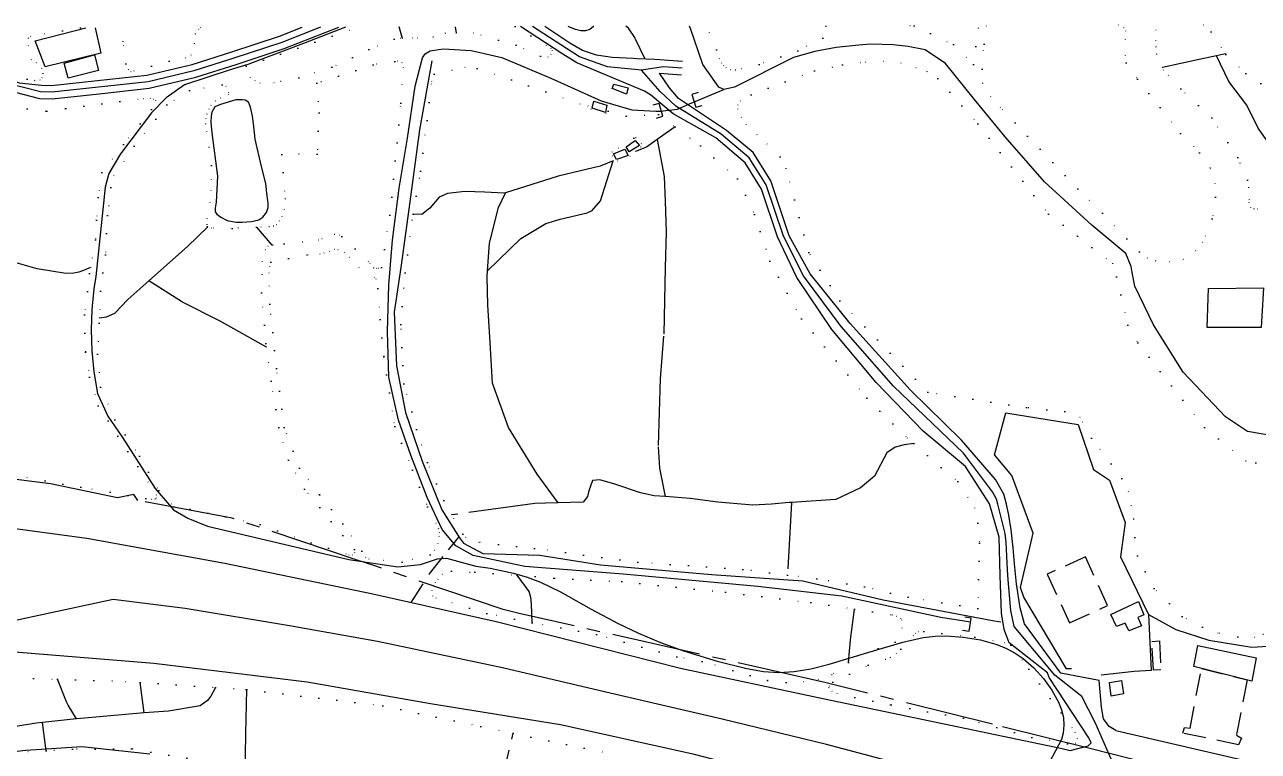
# Model space of a CAD drawing. Header units: millimetres. Extents: x 220021 to 223505, y 489325 to 491820.
# Drawn here: x 222733.4 to 223011.8, y 491654.8 to 491818.7 of the extents above; entities that cross this region are included whole.
import ezdxf

# ---------------------------------------------------------------- set-up
doc = ezdxf.new("R2010")
doc.units = ezdxf.units.MM
for name, pattern in [('15M2P5', [17.5, 15, -2.5]), ('20M3A3M3', [29, 20, -3, 3, -3]), ('50M10', [60, 50, -10]), ('5M2P5', [7.5, 5, -2.5]), ('AM4', [4, 0, -4])]:
    doc.linetypes.add(name, pattern=pattern)
for name, color, linetype in [('A0013110', 8, 'Continuous'), ('A0013112', 8, 'Continuous'), ('A0023119', 8, '5M2P5'), ('A0023210', 8, 'Continuous'), ('A0023212', 8, 'Continuous'), ('B0014111', 8, 'Continuous'), ('B0014112', 8, 'Continuous'), ('B0014116', 8, '5M2P5'), ('B0024120', 8, 'B0024120'), ('C0052215', 8, 'Continuous'), ('C0076116', 8, 'Continuous'), ('C0523121', 8, '50M10'), ('D0015112', 8, '15M2P5'), ('D0025111', 8, 'AM4'), ('E0022112', 8, 'Continuous'), ('E0052114', 8, 'Continuous'), ('F0017111', 8, 'Continuous'), ('G0018118', 8, '20M3A3M3')]:
    doc.layers.add(name, color=color, linetype=linetype)
doc.linetypes.add('B0024120', pattern='A,10,-1.75,[133,ltypeshp.shx,S=0.75,R=0,X=0,Y=0],-3.25', length=15)

msp = doc.modelspace()

# ---------------------------------------------------------------- linework, layer by layer
at = {"layer": 'A0013110'}
for points in [[(222693.53, 491817.864), (222697.039, 491816.04), (222705.238, 491811.138), (222708.22, 491809.699), (222714.576, 491807.536), (222721.701, 491806.18), (222729.505, 491803.923), (222736.732, 491802.067), (222739.571, 491801.957), (222750.192, 491803.099), (222761.517, 491804.349), (222771.991, 491806.844), (222781.091, 491809.733), (222791.93, 491813.299), (222804.297, 491818.169)], [(222699.804, 491817.881), (222706.662, 491813.782), (222709.36, 491812.481), (222715.344, 491810.444), (222722.399, 491809.1), (222732.175, 491805.592), (222737.168, 491805.053), (222739.469, 491804.963), (222749.868, 491806.081), (222761.003, 491807.311), (222771.189, 491809.736), (222780.169, 491812.587), (222790.91, 491816.121), (222796.053, 491818.147)], [(222973.357, 491655.993), (222974.014, 491656.672), (222973.518, 491657.805), (222964.537, 491671.424), (222964.179, 491672.491), (222955.516, 491679.25), (222954.418, 491682.28), (222953.811, 491685.903), (222953.542, 491694.412), (222953.324, 491703.054), (222951.081, 491710.572), (222945.719, 491719.005), (222936.164, 491727.02), (222925.544, 491737.984), (222915.542, 491749.921), (222907.603, 491761.664), (222903.304, 491770.868), (222899.683, 491781.585), (222895.99, 491787.546), (222889.337, 491793.194), (222879.722, 491798.603), (222874.641, 491802.863), (222873.285, 491803.697), (222857.99, 491810.108), (222854.829, 491812.032), (222845.296, 491818.282)], [(222881.856, 491810.376), (222875.619, 491810.817), (222871.624, 491811.008), (222870.701, 491811.067), (222865.994, 491811.334), (222862.435, 491811.818), (222859.25, 491812.852), (222856.431, 491814.568), (222850.744, 491818.297)], [(222979.592, 491659.484), (222978.125, 491660.396), (222976.84, 491662.078), (222976.359, 491664.749), (222975.884, 491670.729), (222967.209, 491672.411), (222959.005, 491683.514), (222958, 491687.131), (222957.166, 491692.573), (222956.756, 491697.05), (222956.414, 491700.654), (222956.015, 491704.733), (222955.494, 491708.044), (222954.975, 491710.515), (222954.32, 491712.821), (222952.449, 491716.109), (222944.782, 491724.996), (222933.295, 491736.284), (222919.679, 491751.282), (222910.608, 491762.468), (222905.941, 491771.088), (222901.776, 491783.491), (222897.817, 491789.848), (222891.767, 491794.83), (222880.963, 491802.031), (222878.935, 491804.467), (222876.685, 491807.734), (222881.644, 491807.384)]]:
    msp.add_lwpolyline(points, dxfattribs=at)
at = {"layer": 'A0013112'}
for points in [[(222484.38, 491701.772), (222490.636, 491701.587), (222527.909, 491706.63), (222556.193, 491709.858), (222576.179, 491711.191), (222609.749, 491712.396), (222644.175, 491712.333), (222672.811, 491710.996), (222694.265, 491709.147), (222720.581, 491706.489), (222747.435, 491702.897), (222778.556, 491697.246), (222811.972, 491690.313), (222839.811, 491684.097), (222881.407, 491673.527), (222912.453, 491666.883), (222967.502, 491655.391), (222969.337, 491654.978), (222973.357, 491655.993)], [(223036.167, 491614.096), (223020.31, 491617.815), (222946.252, 491635.969), (222914.288, 491645.12), (222911.343, 491646.521), (222905.07, 491648.745), (222884.566, 491654.018), (222854.306, 491660.759), (222825.001, 491665.46), (222797.113, 491670.36), (222762.566, 491674.55), (222732.121, 491677.05), (222704.854, 491678.445), (222666.686, 491678.477), (222620.062, 491675.7), (222583.013, 491671.976), (222554.251, 491667.503), (222520.687, 491660.832), (222488.397, 491654.012), (222424.413, 491637.61), (222364.366, 491622.12), (222361.254, 491621.43)], [(222979.592, 491659.484), (223029.829, 491647.784), (223031.283, 491644.199), (223033.136, 491642.116), (223035.592, 491640.474), (223049.095, 491635.194)]]:
    msp.add_lwpolyline(points, dxfattribs=at)
at = {"layer": 'A0023119'}
for points in [[(222873.391, 491810.924), (222871.206, 491815.578), (222869.664, 491817.919), (222869.06, 491818.348)], [(222820.642, 491688.377), (222824.787, 491694.809), (222829.011, 491700.224), (222831.402, 491703.118)]]:
    msp.add_lwpolyline(points, dxfattribs=at)
at = {"layer": 'A0023210'}
for points in [[(222800.175, 491818.158), (222791.42, 491814.71), (222780.63, 491811.16), (222771.59, 491808.29), (222761.26, 491805.83), (222750.03, 491804.59), (222739.52, 491803.46), (222736.95, 491803.56), (222729.9, 491805.37), (222722.05, 491807.64), (222714.96, 491808.99), (222708.79, 491811.09), (222705.95, 491812.46), (222697.77, 491817.35), (222696.765, 491817.873)], [(222881.75, 491808.88), (222877.538, 491809.178), (222872.578, 491808.455), (222864.929, 491809.19), (222858.62, 491811.48), (222855.63, 491813.3), (222848.02, 491818.29)], [(222984.987, 491638.383), (222974.939, 491661.277), (222971.917, 491667.136), (222965.873, 491671.918), (222956.712, 491682.897), (222955.906, 491686.517), (222955.354, 491693.492), (222955.149, 491695.731), (222954.869, 491701.854), (222954.669, 491703.893), (222953.288, 491709.308), (222953.028, 491710.544), (222952.701, 491711.696), (222951.765, 491713.34), (222945.25, 491722.001), (222929.419, 491737.134), (222917.611, 491750.601), (222909.105, 491762.066), (222904.623, 491770.978), (222900.73, 491782.538), (222896.903, 491788.697), (222890.552, 491794.012), (222880.343, 491800.317), (222876.788, 491803.665), (222872.578, 491808.455)]]:
    msp.add_lwpolyline(points, dxfattribs=at)
at = {"layer": 'A0023212'}
msp.add_lwpolyline([(222753.34, 491689.01), (222735.58, 491685.17), (222726.16, 491683.13), (222713.155, 491683.13), (222631.136, 491682.131), (222561.683, 491673.495), (222558.672, 491673.12), (222555.66, 491672.746), (222553.97, 491672.51), (222518.79, 491665.44), (222486.44, 491658.21), (222410.12, 491639.19), (222361.35, 491626.42), (222359.817, 491625.987), (222351.982, 491623.774), (222246.206, 491605.137)], dxfattribs=at)
at = {"layer": 'B0014111'}
for points in [[(222984.708, 491688.561), (222985.935, 491685.528), (222984.617, 491684.995), (222985.388, 491683.088), (222982.534, 491681.934), (222981.72, 491683.659), (222979.774, 491682.932), (222978.526, 491685.675)], [(222998.116, 491678.614), (223011.285, 491675.83), (223010.272, 491670.617), (222997.218, 491673.897)], [(222978.184, 491670.308), (222980.893, 491670.734), (222981.32, 491667.715), (222978.575, 491667.251)]]:
    msp.add_lwpolyline(points, close=True, dxfattribs=at)
at = {"layer": 'B0014112'}
msp.add_lwpolyline([(222749.272, 491818.018), (222750.563, 491812.296), (222738.053, 491809.227), (222735.768, 491815.07), (222747.203, 491818.012)], dxfattribs=at)
for points in [[(222749.173, 491811.916), (222750.088, 491808.344), (222743.195, 491806.671), (222742.351, 491810.055)], [(223012.403, 491750.393), (223000.242, 491750.368), (223000.505, 491759.189), (223012.973, 491759.333)]]:
    msp.add_lwpolyline(points, close=True, dxfattribs=at)
at = {"layer": 'B0014116'}
for points in [[(222865.962, 491804.328), (222866.335, 491805.254), (222869.561, 491804.434), (222869.237, 491803.03)], [(222861.468, 491799.858), (222861.797, 491801.457), (222864.75, 491800.552), (222864.448, 491798.88)], [(222869.831, 491789.992), (222869.121, 491791.136), (222871.185, 491792.603), (222872.137, 491791.42)], [(222866.933, 491788.304), (222866.299, 491789.591), (222868.81, 491790.635), (222869.56, 491789.206)], [(222969.159, 491683.724), (222977.773, 491687.648), (222972.765, 491698.64), (222964.134, 491694.708)], [(222987.703, 491679.569), (222989.491, 491679.726), (222989.799, 491673.192), (222988.106, 491673.061)], [(223009.278, 491670.866), (223006.81, 491658.395), (223007.964, 491657.776), (223007.271, 491656.222), (222994.727, 491658.89), (222995.08, 491660.155), (222996.361, 491659.969), (222998.924, 491673.468)]]:
    msp.add_lwpolyline(points, close=True, dxfattribs=at)
at = {"layer": 'B0024120'}
for points in [[(222969.629, 491673.383), (222968.476, 491673.417), (222958.886, 491689.524), (222958.131, 491691.756), (222960.942, 491703.972), (222956.118, 491717.013), (222952.21, 491721.655), (222954.789, 491731.161), (222971.105, 491728.468), (222974.55, 491718.316), (222978.179, 491715.98), (222981.732, 491706.396), (222980.705, 491698.668), (222986.957, 491685.648), (222987.606, 491672.982), (222983.726, 491672.809), (222976.332, 491671.988)], [(222986.957, 491685.648), (222993.17, 491682.256), (223000.607, 491679.856), (223010.294, 491678.284), (223017.56, 491678.757), (223031.245, 491647.758)]]:
    msp.add_lwpolyline(points, dxfattribs=at)
at = {"layer": 'C0052215'}
msp.add_lwpolyline([(222825.314, 491810.585), (222822.463, 491794.993), (222820.279, 491778.764), (222818.372, 491764.487), (222816.771, 491753.868), (222817.335, 491741.735), (222819.355, 491731.236), (222823.084, 491720.24), (222827.542, 491709.254), (222831.536, 491702.905), (222832, 491702.347), (222832.409, 491701.721), (222836.797, 491699.387), (222849.625, 491699.008), (222863.309, 491696.874), (222888.368, 491694.632), (222909.018, 491693.259), (222927.125, 491688.94), (222951.784, 491684.282), (222953.639, 491683.971)], dxfattribs=at)
at = {"layer": 'C0076116'}
for points in [[(222885.402, 491803.373), (222883.965, 491802.942), (222884.827, 491800.069), (222886.264, 491800.5)], [(222875.996, 491797.639), (222877.433, 491798.069), (222876.571, 491800.943), (222875.134, 491800.512)], [(222945.041, 491682.113), (222946.521, 491681.868), (222947.011, 491684.828), (222945.531, 491685.073)]]:
    msp.add_lwpolyline(points, dxfattribs=at)
at = {"layer": 'C0523121'}
msp.add_lwpolyline([(223187.805, 491588.605), (223162.425, 491594.86), (223125.601, 491603.874), (223089.163, 491612.901), (223039.916, 491625.21), (222990.024, 491637.162), (222950.365, 491646.801), (222914.339, 491656.278), (222890.811, 491662.033), (222864.517, 491668.122), (222841.231, 491673.604), (222813.047, 491679.555), (222793.19, 491683.113), (222769.602, 491686.973), (222753.341, 491689.013)], dxfattribs=at)
at = {"layer": 'D0015112'}
for points in [[(222818.666, 491815.617), (222817.923, 491818.207)], [(222830.538, 491818.242), (222830.783, 491816.772)], [(223002.321, 491811.699), (222998.393, 491810.868), (222990.136, 491809.061)], [(223004.357, 491812.13), (223002.321, 491811.699)], [(223022.144, 491780.152), (223016.919, 491788.078), (223011.746, 491795.337), (223009.153, 491800.539), (223005.083, 491805.874), (223002.321, 491811.699)], [(222880.17, 491795.654), (222876.123, 491792.783)], [(222876.123, 491792.783), (222873.736, 491791.089), (222871.245, 491790.069)], [(222876.123, 491792.783), (222877.686, 491784.482), (222877.936, 491778.915), (222878.189, 491771.888), (222877.963, 491763.943), (222877.583, 491748.452), (222876.832, 491738.772), (222876.324, 491723.461), (222876.669, 491718.687), (222877.913, 491712.239)], [(222837.831, 491763.201), (222845.333, 491770.462), (222851.034, 491773.864), (222854.255, 491774.857), (222860.349, 491776.243), (222861.445, 491776.814), (222863.358, 491778.971), (222866.164, 491787.99), (222863.225, 491786.787), (222853.8, 491784.529), (222841.923, 491780.801)], [(222841.923, 491780.801), (222841.521, 491780.675), (222837.199, 491780.886), (222832.734, 491781.041), (222828.84, 491780.641), (222826.964, 491779.794), (222824.86, 491777.306), (222823.038, 491775.916), (222821.079, 491775.958)], [(222837.831, 491763.201), (222838.268, 491769.411), (222840.316, 491777.489), (222841.923, 491780.801)], [(222761.382, 491760.902), (222770.108, 491768.682), (222774.762, 491773.115)], [(222785.713, 491772.995), (222789.188, 491768.98)], [(222748.294, 491763.958), (222746.696, 491763.222), (222745.65, 491762.899), (222744.477, 491762.633), (222742.71, 491762.545), (222736.222, 491763.625), (222723.781, 491767.182)], [(222853.757, 491710.837), (222849.015, 491717.286), (222842.607, 491727.852), (222838.955, 491737.854), (222838.329, 491748.318), (222837.946, 491755.463), (222837.737, 491761.866), (222837.831, 491763.201)], [(222750.253, 491752.592), (222751.888, 491752.822), (222753.743, 491753.603), (222756.659, 491756.692), (222761.382, 491760.902)], [(222787.96, 491745.976), (222777.54, 491751.799), (222768.98, 491756.09), (222761.382, 491760.902)], [(222934.017, 491724.193), (222931.865, 491723.895), (222929.852, 491723.37), (222927.955, 491722.133), (222925.192, 491716.831), (222921.969, 491714.231), (222916.435, 491711.61), (222906.466, 491710.915)], [(222877.913, 491712.239), (222875.43, 491712.442), (222872.38, 491713.061), (222866.576, 491715.024), (222863.15, 491716.049), (222861.535, 491715.864), (222860.671, 491713.55), (222860.423, 491712.267), (222859.435, 491711.011), (222853.757, 491710.837)], [(222853.757, 491710.837), (222850.95, 491710.751), (222848.499, 491710.648), (222829.808, 491708.111)], [(222906.466, 491710.915), (222905.933, 491710.878), (222901.933, 491710.503), (222897.713, 491710.32), (222889.831, 491710.966), (222883.586, 491711.774), (222877.913, 491712.239)], [(222906.466, 491710.915), (222905.519, 491694.53)], [(222847.927, 491683.775), (222847.749, 491688.071), (222847.598, 491689.438), (222847.276, 491690.857), (222844.514, 491694.501)], [(222919.321, 491674.802), (222919.72, 491679.898), (222920.67, 491686.845)], [(222745.065, 491662.1), (222743.223, 491665.219), (222742.857, 491665.909), (222740.8, 491671.041)], [(222760.379, 491663.45), (222759.44, 491670.324)], [(222776.452, 491669.192), (222775.381, 491667.183), (222774.684, 491666.241), (222773.016, 491665.018), (222765.847, 491663.868), (222760.379, 491663.45)], [(222783.176, 491648.831), (222783.304, 491658.823), (222783.505, 491668.707)], [(222760.379, 491663.45), (222746.871, 491662.287), (222745.065, 491662.1)], [(222737.423, 491661.306), (222736.016, 491661.16), (222727.671, 491659.764), (222722.237, 491659.482)], [(222745.065, 491662.1), (222737.423, 491661.306)], [(222738.288, 491654.879), (222737.423, 491661.306)], [(222835.371, 491628.446), (222839.297, 491640.443), (222843.618, 491658.834)]]:
    msp.add_lwpolyline(points, dxfattribs=at)
at = {"layer": 'D0025111'}
for points in [[(222745.994, 491818.009), (222734.826, 491816.126), (222734.178, 491815.712), (222734.216, 491813.997), (222734.835, 491810.853), (222735.998, 491810.141), (222737.205, 491808.817), (222737.483, 491807.742), (222737.329, 491806.809), (222736.923, 491806.22), (222735.753, 491806.07), (222733.962, 491806.392), (222726.653, 491808.954), (222714.448, 491812.129), (222713.552, 491812.615), (222713.717, 491814.529), (222714.671, 491817.237), (222716.142, 491817.926)], [(222773.106, 491818.083), (222772.671, 491817.681), (222771.881, 491816.693), (222771.683, 491814.509), (222771.004, 491811.892), (222769.792, 491811.244), (222765.996, 491810.465), (222757.44, 491808.091), (222756.886, 491808.469), (222756.222, 491809.904), (222755.636, 491814.864), (222755.442, 491818.035)], [(222844.074, 491818.279), (222852.117, 491813.443), (222852.434, 491812.918), (222852.229, 491812.054), (222851.554, 491811.396), (222849.792, 491811.619), (222844.276, 491814.067), (222834.77, 491816.788), (222830.783, 491816.772), (222828.334, 491816.762), (222825.622, 491815.9), (222822.075, 491815.638), (222820.908, 491815.641), (222818.666, 491815.617), (222818.224, 491815.612), (222816.794, 491815.454), (222811.081, 491813.08), (222802.721, 491809.097), (222795.262, 491806.723), (222789.696, 491805.567), (222786.534, 491805.49), (222785.402, 491806.037), (222784.387, 491806.791), (222783.41, 491809.344), (222808.738, 491818.182)], [(222914.211, 491818.472), (222914.18, 491818.285), (222913.475, 491815.694), (222907.874, 491812.804), (222899.128, 491809.745), (222893.844, 491808.425), (222892.672, 491808.512), (222891.715, 491808.944), (222891.169, 491809.439), (222890.722, 491810.041), (222890.152, 491811.011), (222889.507, 491813.062), (222887.329, 491818.398)], [(222933.147, 491818.524), (222934.095, 491818.447), (222942.964, 491814.236), (222947.499, 491809.743), (222948.71, 491818.567)], [(222980.136, 491818.654), (222981.379, 491818.058), (222981.808, 491817.342), (222981.742, 491815.376), (222981.699, 491811.775), (222981.916, 491810.135), (222984.538, 491806.422), (222994.243, 491794.153), (222998.478, 491789.823), (223000.94, 491786.276), (223001.956, 491782.874), (223002.118, 491779.8), (223001.367, 491774.888), (222999.244, 491769.605), (222997.685, 491767.729), (222994.889, 491765.744), (222991.722, 491765.232), (222988.683, 491765.371), (222986.798, 491766.024), (222984.958, 491767.446), (222976.607, 491776.148), (222971.025, 491781.694), (222953.586, 491800.025), (222951.423, 491802.424), (222949.603, 491805.469), (222949.458, 491808.69), (222949.887, 491814.312), (222950.461, 491818.572)], [(223022.144, 491780.152), (223011.674, 491777.117), (223010.883, 491777.119), (223010.099, 491777.39), (223009.707, 491778.557), (223009.777, 491779.248), (223009.622, 491781.927), (223009.349, 491783.663), (223007.118, 491788.717), (223001.251, 491797.671), (222994.277, 491804.225), (222990.403, 491808.426), (222990.136, 491809.061), (222988.892, 491812.015), (222988.727, 491813.652), (222988.631, 491815.127), (222988.67, 491817.46), (222988.984, 491818.678)], [(222999.435, 491818.707), (223001.112, 491817.097), (223004.357, 491812.13), (223004.446, 491811.994), (223008.92, 491807.714), (223020.989, 491799.551)], [(222789.188, 491768.98), (222789.357, 491769.037), (222791.971, 491769.235), (222799.673, 491770.154), (222800.468, 491770.464), (222803.272, 491771.442), (222804.427, 491771.271), (222804.986, 491770.944), (222811.265, 491764.906), (222812.069, 491763.904), (222812.764, 491763.732), (222813.243, 491763.757), (222813.901, 491763.933), (222815.821, 491775.729), (222818.294, 491801.01), (222818.876, 491809.036), (222818.613, 491810.128), (222817.596, 491810.47), (222816.909, 491810.437), (222812.034, 491809.67), (222799.359, 491805.525), (222799.842, 491798.79), (222799.408, 491789.519), (222791.398, 491789.414), (222792.21, 491779.457), (222791.98, 491777.041), (222791.457, 491775.429), (222790.917, 491774.432), (222790.23, 491773.566), (222789.587, 491773.257), (222788.632, 491773.092), (222786.765, 491773.04), (222785.713, 491772.995), (222780.194, 491772.759), (222775.648, 491772.762), (222774.762, 491773.115), (222774.615, 491773.174), (222774.594, 491773.574), (222774.616, 491774.935), (222775.261, 491778.51), (222775.474, 491781.305), (222775.57, 491783.709), (222775.551, 491786.958), (222774.542, 491794.594), (222774.29, 491796.292), (222774.322, 491797.505), (222774.534, 491798.549), (222775.02, 491799.635), (222775.432, 491800.5), (222776.392, 491801.512), (222777.573, 491802.133), (222779.346, 491802.945), (222779.504, 491803.377), (222778.851, 491804.791), (222777.957, 491805.139), (222770.58, 491803.856), (222765.514, 491800.637), (222758.139, 491791.294), (222753.581, 491784.676), (222752.82, 491781.954), (222752.125, 491775.67), (222751.622, 491766.752), (222750.494, 491758.616), (222750.253, 491752.592), (222750.204, 491751.377), (222749.812, 491744.359), (222750.526, 491736.898), (222753.76, 491729.582), (222759.294, 491721.346), (222763.665, 491713.608), (222767.033, 491710.014), (222770.73, 491709.412), (222786.571, 491705.942), (222798.043, 491701.808), (222806.56, 491699.112), (222807.315, 491699.003), (222807.934, 491699.556), (222807.834, 491700.32), (222796.545, 491713.929), (222792.917, 491720.452), (222790.73, 491727.86), (222789.028, 491738.313), (222787.96, 491745.976), (222787.846, 491746.793), (222786.853, 491758.197), (222787.039, 491765.266), (222787.643, 491767.921), (222788.271, 491768.67), (222789.188, 491768.98)], [(222880.17, 491795.654), (222885.872, 491791.393), (222894.277, 491783.929), (222898.107, 491775.913), (222901.53, 491765.337), (222908.684, 491752.332), (222923.462, 491734.413), (222932.542, 491725.465), (222934.017, 491724.193), (222943.963, 491715.611), (222947.721, 491709.704), (222948.45, 491706.245), (222948.849, 491701.762), (222948.462, 491686.973), (222932.756, 491689.531), (222922.926, 491691.861), (222912.152, 491693.684), (222905.519, 491694.53), (222895.447, 491695.814), (222871.729, 491697.446), (222848.438, 491700.528), (222835.938, 491701.894), (222832.944, 491703.032), (222832.28, 491703.743), (222829.808, 491708.111), (222827.983, 491711.337), (222824.281, 491719.901), (222821.829, 491727.379), (222818.955, 491737.689), (222818.272, 491751.046), (222819.242, 491762.734), (222820.839, 491774.56), (222821.079, 491775.958), (222822.739, 491785.63), (222824.196, 491797.116), (222825.249, 491805.872), (222825.832, 491807.548), (222832.718, 491809.142), (222835.523, 491808.828), (222843.245, 491806.301), (222858.655, 491800.875), (222860.502, 491800.384), (222861.164, 491799.679), (222864.506, 491798.605), (222865.068, 491799.168), (222869.124, 491798.089), (222876.426, 491798.452), (222880.17, 491795.654)], [(223012.909, 491681.132), (223010.986, 491680.428), (223007.13, 491680.577), (223002.745, 491681.43), (222999.17, 491682.765), (222994.609, 491685.198), (222988.266, 491691.524), (222986.242, 491695.321), (222984.521, 491698.876), (222983.87, 491702.985), (222983.663, 491707.29), (222983.128, 491710.114), (222982.456, 491713.298), (222981.008, 491716.327), (222974.107, 491725.453), (222971.596, 491730.048), (222968.127, 491731.424), (222959.495, 491732.307), (222937.228, 491735.765), (222917.343, 491756.393), (222910.313, 491767.319), (222905.245, 491786.211), (222903.893, 491788.872), (222898.721, 491793.869), (222896.316, 491796.095), (222895.127, 491797.768), (222894.346, 491799.637), (222894.338, 491800.526), (222894.856, 491801.457), (222897.31, 491802.909), (222911.617, 491808.32), (222917.933, 491809.634), (222923.037, 491810.281), (222927.123, 491810.458), (222931.086, 491810.108), (222934.506, 491809.081), (222936.925, 491808.211), (222939.47, 491806.565), (222948.465, 491796.308), (222964.452, 491775.983), (222978.863, 491764.869), (222979.789, 491761.786), (222982.336, 491750.919), (222984.562, 491746.898), (222999.592, 491727.849), (223008.905, 491720.323), (223011.205, 491719.832), (223018.543, 491719.929)], [(222729.998, 491800.971), (222733.974, 491799.721), (222738.438, 491799.194), (222742.655, 491799.797), (222760.181, 491802.063), (222761.699, 491802.098), (222762.477, 491801.928), (222762.928, 491801.659), (222762.029, 491799.572), (222755.72, 491791.665), (222750.787, 491785.374), (222750, 491779.692), (222749.627, 491774.591), (222749.357, 491770.163), (222748.294, 491763.958), (222748.058, 491762.581), (222746.908, 491753.214), (222747.115, 491744.831), (222748.046, 491739.213), (222749.976, 491732.736), (222763.106, 491712.627), (222763.159, 491711.942), (222762.904, 491711.657), (222762.095, 491711.596), (222760.753, 491711.801), (222746.083, 491714.346)], [(222866.164, 491787.99), (222867.184, 491787.945), (222869.98, 491789.013), (222871.245, 491790.069), (222872.472, 491791.094), (222872.56, 491791.798), (222871.358, 491793.175), (222870.889, 491793.087), (222865.991, 491790.01), (222865.994, 491789.135), (222866.164, 491787.99)], [(222746.083, 491714.346), (222731.037, 491717.031)], [(222920.67, 491686.845), (222929.104, 491685.582), (222930.033, 491685.276), (222930.995, 491684.746), (222931.241, 491684.445), (222931.348, 491682.661), (222929.861, 491679.4), (222921.311, 491676.263), (222919.321, 491674.802), (222915.572, 491672.049), (222912.521, 491671.027), (222909.215, 491670.484), (222905.225, 491670.313), (222901.039, 491670.749), (222886.247, 491675.051), (222880.563, 491676.124), (222862.425, 491681.123), (222847.927, 491683.775), (222837.699, 491685.858), (222826.236, 491689.351), (222825.488, 491689.75), (222825.323, 491690.97), (222826.018, 491692.777), (222826.618, 491693.531), (222827.581, 491694.683), (222829.715, 491695.41), (222834.991, 491695.17), (222844.514, 491694.501), (222852.969, 491693.848), (222868.169, 491693.047), (222891.573, 491690.649), (222910.805, 491688.322), (222920.67, 491686.845)], [(222727.22, 491671.481), (222740.8, 491671.041), (222756.128, 491670.545), (222759.44, 491670.324), (222776.452, 491669.192), (222783.208, 491668.742), (222783.505, 491668.707), (222814.237, 491665.038), (222836.357, 491660.355), (222843.618, 491658.834), (222866.641, 491654.01)], [(222769.979, 491653.193), (222757.516, 491655.342), (222744.196, 491655.243), (222738.288, 491654.879), (222733.734, 491654.599)]]:
    msp.add_lwpolyline(points, dxfattribs=at)
for points in [[(222816.89, 491728.07), (222820.95, 491718.174), (222824.317, 491709.907), (222826.735, 491705.155), (222826.927, 491704.228), (222826.872, 491703.226), (222826.659, 491701.652), (222825.935, 491700.179), (222824.895, 491699.106), (222818.564, 491697.429), (222811.115, 491698.127), (222810.389, 491698.506), (222809.516, 491699.963), (222805.208, 491706.1), (222799.908, 491712.703), (222795.446, 491718.686), (222791.966, 491727.862), (222790.234, 491741.126), (222788.703, 491755.627), (222788.548, 491762.657), (222788.686, 491764.121), (222788.948, 491765.094), (222797.255, 491766.804), (222799.994, 491767.023), (222800.88, 491767.191), (222802.153, 491767.567), (222803.232, 491768.08), (222804.048, 491767.955), (222805.495, 491767.366), (222806.64, 491766.246), (222808.818, 491763.914), (222812.3, 491761.756), (222812.611, 491761.377), (222813.102, 491759.153), (222813.635, 491752.16), (222814.447, 491743.767), (222816.724, 491728.949)], [(222945.222, 491662.228), (222928.785, 491665.244), (222916.728, 491667.744), (222915.596, 491668.286), (222914.888, 491669.115), (222914.955, 491669.451), (222915.782, 491670.409), (222923.734, 491674.182), (222928.727, 491675.939), (222930.081, 491676.815), (222931.131, 491677.783), (222934.4, 491681.362), (222935.086, 491681.814), (222936.315, 491681.813), (222947.812, 491680.493), (222954.39, 491679.323), (222955.938, 491678.741), (222959.957, 491673.323), (222970.399, 491659.147), (222970.889, 491657.65), (222970.508, 491656.527), (222968.678, 491656.479), (222960.671, 491657.915)]]:
    msp.add_lwpolyline(points, close=True, dxfattribs=at)
at = {"layer": 'E0022112'}
for points in [[(223015.491, 491725.849), (223009.356, 491726.931), (223004.349, 491730.246), (222994.815, 491740.298), (222988.149, 491750.98), (222983.869, 491759.722), (222983.271, 491762.774), (222983.101, 491764.119), (222981.868, 491767.077), (222974.207, 491773.507), (222963.535, 491783.242), (222954.653, 491793.441), (222947.727, 491801.8), (222941.152, 491809.97), (222936.596, 491813.052), (222932.727, 491813.791), (222929.396, 491814.164), (222924.308, 491814.284), (222921.609, 491814.105), (222916.515, 491813.552), (222911.729, 491812.659), (222906.903, 491811.301), (222893.594, 491804.619), (222891.186, 491804.077), (222890.014, 491804.601), (222886.442, 491809.733), (222883.666, 491817.865), (222883.427, 491818.387)], [(222946.853, 491683.878), (222940.142, 491684.989), (222917.765, 491689.78), (222898.81, 491691.937), (222868.45, 491694.774), (222846.27, 491696.502), (222834.588, 491698.974), (222830.669, 491701.108), (222827.634, 491704.805), (222824.26, 491712.05), (222820.545, 491721.611), (222817.729, 491729.477), (222815.602, 491739.178), (222815.261, 491749.511), (222815.603, 491759.922), (222816.41, 491770.06), (222817.889, 491781.86), (222819.816, 491793.139), (222821.48, 491804.822), (222823.204, 491811.219), (222823.784, 491812.143), (222824.937, 491812.819), (222827.851, 491813.256), (222834.116, 491812.875), (222841.07, 491811.266), (222852.147, 491806.652), (222863.522, 491801.538), (222870.392, 491799.513), (222875.803, 491799.183), (222876.799, 491799.232), (222880.736, 491799.618), (222883.423, 491800.859), (222891.186, 491804.077)]]:
    msp.add_lwpolyline(points, dxfattribs=at)
at = {"layer": 'E0052114'}
msp.add_lwpolyline([(222785.384, 491792.869), (222785.059, 491796.392), (222784.806, 491798.079), (222784.354, 491800.105), (222783.912, 491801.233), (222783.153, 491801.709), (222782.53, 491801.74), (222781.033, 491801.731), (222777.594, 491800.72), (222776.349, 491800.141), (222775.599, 491798.96), (222775.451, 491798.148), (222775.44, 491796.608), (222775.639, 491794.309), (222776.92, 491784.531), (222776.611, 491778.678), (222776.378, 491777.328), (222776.389, 491776.516), (222776.747, 491775.936), (222777.664, 491775.302), (222779.13, 491774.511), (222781.102, 491774.13), (222782.473, 491774.129), (222784.593, 491774.307), (222786.259, 491774.665), (222787.146, 491775.276), (222787.969, 491776.33), (222788.349, 491777.427), (222788.35, 491778.439), (222788.077, 491780.728), (222787.783, 491782.848), (222786.825, 491786.677)], close=True, dxfattribs=at)
at = {"layer": 'F0017111'}
for points, elevation in [([(222805.79, 491818.174), (222796.334, 491814.446), (222783.728, 491809.729), (222779.97, 491808.621), (222769.468, 491805.114), (222765.361, 491802.231), (222762.032, 491798.794), (222755.04, 491789.59), (222752.376, 491785.155), (222751.599, 491782.05), (222749.49, 491761.929), (222749.046, 491759.091), (222748.589, 491754.461), (222748.398, 491749.841), (222748.523, 491745.159), (222749.001, 491740.367), (222749.827, 491735.48), (222752.143, 491730.402), (222755.468, 491725.562), (222762.879, 491714.077), (222766.964, 491709.236), (222770.194, 491707.338), (222774.659, 491705.534), (222806.581, 491698.036), (222817.601, 491696.422), (222822.731, 491696.897), (222826.532, 491698.225), (222828.622, 491698.32), (222835.234, 491696.544), (222838.42, 491696.069), (222843.683, 491694.958), (222846.809, 491694.04), (222849.787, 491692.916), (222854.327, 491690.735), (222861.195, 491686.875), (222867.299, 491683.591), (222871.902, 491681.408), (222876.898, 491679.341), (222882.094, 491677.456), (222889.694, 491675.094), (222896.335, 491673.444), (222900.112, 491672.808), (222903.593, 491672.576), (222907.065, 491672.768), (222910.784, 491673.391), (222914.896, 491674.407), (222923.68, 491677.067), (222931.545, 491679.423), (222936.175, 491680.44), (222938.838, 491680.757), (222941.363, 491680.83), (222945.184, 491680.559), (222949.064, 491679.889), (222952.745, 491678.851), (222954.955, 491677.965), (222956.935, 491676.925), (222958.714, 491675.73), (222961.109, 491673.644), (222963.283, 491671.222), (222965.198, 491668.575), (222966.699, 491665.879), (222967.389, 491664.126), (222967.795, 491662.408), (222967.906, 491660.666), (222967.721, 491658.832), (222967.387, 491657.45), (222954.608, 491633.277)], 40), ([(222861.822, 491818.328), (222861.776, 491818.274), (222860.914, 491817.637), (222859.983, 491817.301), (222858.922, 491817.281), (222857.674, 491817.582), (222856.036, 491818.312)], 40), ([(222761.63, 491654.127), (222746.281, 491655.797), (222733.694, 491654.92), (222731.674, 491654.719)], 45)]:
    msp.add_lwpolyline(points, dxfattribs=dict(at, elevation=elevation))
at = {"layer": 'G0018118'}
msp.add_lwpolyline([(223015.154, 491652.597), (223008.719, 491652.45), (223005.119, 491652.367), (222986.579, 491652.184), (222983.855, 491652.864), (222973.434, 491655.468), (222951.751, 491660.888), (222913.947, 491670.335), (222845.003, 491685.847), (222841.351, 491686.746), (222812.426, 491696.59), (222808.181, 491697.968), (222780.223, 491707.382), (222758.967, 491711.367), (222758.059, 491712.707), (222754.319, 491711.959), (222739.24, 491715.144), (222719.936, 491717.536)], dxfattribs=at)

doc.saveas('drawing.dxf')
